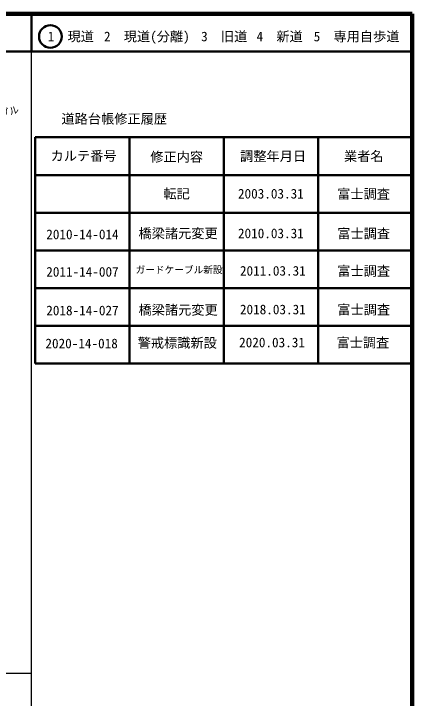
# Model space of a CAD drawing. Units: millimetres on the paper, enlarged 1000 times. Extents: x -199886483 to 680000, y -5525939 to 380000.
# Drawn here: x 574307 to 680000, y 198357 to 380000 of the extents above; entities that cross this region are included whole.
import ezdxf
from ezdxf.enums import TextEntityAlignment as Align

# ---------------------------------------------------------------- set-up
doc = ezdxf.new("R2010")
doc.units = ezdxf.units.MM
doc.header["$LTSCALE"] = 1000
for name, color, linetype, lineweight in [('M-STR-STR3', 7, 'Continuous', 13), ('M-TTL', 2, 'Continuous', 140), ('M-TTL-BAND', 7, 'Continuous', 25), ('M-TTL-FRAM', 2, 'Continuous', 50), ('M-TTL-LINE', 7, 'Continuous', 50)]:
    doc.layers.add(name, color=color, linetype=linetype, lineweight=lineweight)
doc.layers.add('M-TTL-TXT', color=7, linetype='Continuous')
doc.styles.add('ＭＳ ゴシック', font='')
doc.styles.get('ＭＳ ゴシック').set_extended_font_data('MS Gothic')

msp = doc.modelspace()

# ---------------------------------------------------------------- linework, layer by layer
at = {"layer": 'M-TTL'}
for p, q in [((680000, 380000), (40000, 380000)), ((680000, 20000), (680000, 380000))]:
    msp.add_line(p, q, dxfattribs=at)
at = {"layer": 'M-TTL-BAND'}
for p, q in [((579000, 20000), (579000, 370000)), ((40000, 205000), (579000, 205000))]:
    msp.add_line(p, q, dxfattribs=at)
at = {"layer": 'M-TTL-FRAM'}
for p, q in [((580000, 347197), (580000, 287197)), ((580000, 347197), (680000, 347197)), ((580000, 287197), (680000, 287197))]:
    msp.add_line(p, q, dxfattribs=at)
at = {"layer": 'M-TTL-LINE'}
for p, q in [((579000, 380000), (579000, 370000)), ((40000, 370000), (680000, 370000)), ((605000, 347197), (605000, 287197)), ((630000, 347197), (630000, 287197)), ((655000, 347197), (655000, 287197)), ((580000, 337197), (680000, 337197)), ((580000, 327197), (680000, 327197)), ((580000, 317197), (680000, 317197)), ((580000, 307197), (680000, 307197)), ((580000, 297197), (680000, 297197))]:
    msp.add_line(p, q, dxfattribs=at)
msp.add_circle((584031, 373958), 3000, dxfattribs=at)

# ---------------------------------------------------------------- texts
at = {"layer": 'M-STR-STR3', "style": 'ＭＳ ゴシック'}
msp.add_text('ガードケーブル', height=1833, rotation=17.06, dxfattribs=at).set_placement((558856, 348056), align=Align.BOTTOM_LEFT)
at = {"layer": 'M-TTL-TXT', "style": 'ＭＳ ゴシック'}
for s, height, p in [('1\u3000現道', 2566, (589448, 373958)), ('2\u3000現道(分離)', 2566, (609619, 373958)), ('3\u3000旧道', 2566, (630121, 373958)), ('4\u3000新道', 2566, (644824, 373958)), ('5\u3000専用自歩道', 2566, (665228, 373958)), ('道路台帳修正履歴', 2566, (600968, 352113)), ('カルテ番号', 2566, (592839, 342277)), ('修正内容', 2566, (617509, 342023)), ('調整年月日', 2566, (643089, 342197)), ('業者名', 2566, (667134, 342197)), ('転記', 2566, (617500, 332245)), ('2003.03.31', 2566, (642500, 332245)), ('富士調査', 2566, (667077, 332189)), ('橋梁諸元変更', 2566, (617900, 321719)), ('富士調査', 2566, (667106, 321674)), ('2010-14-014', 2566, (592535, 321453)), ('2010.03.31', 2566, (642500, 321719)), ('2011-14-007', 2566, (592535, 311517)), ('ガードケーブル新設', 1833, (618161, 312045)), ('2011.03.31', 2566, (643023, 311783)), ('富士調査', 2566, (667106, 311738)), ('2018-14-027', 2566, (592535, 301261)), ('橋梁諸元変更', 2566, (617900, 301415)), ('2018.03.31', 2566, (643023, 301528)), ('富士調査', 2566, (667106, 301482)), ('警戒標識新設', 2566, (617681, 292664)), ('富士調査', 2566, (666887, 292730)), ('2020-14-018', 2566, (592316, 292509)), ('2020.03.31', 2566, (642804, 292776))]:
    msp.add_text(s, height=height, dxfattribs=at).set_placement(p, align=Align.MIDDLE_CENTER)

doc.saveas('drawing.dxf')
